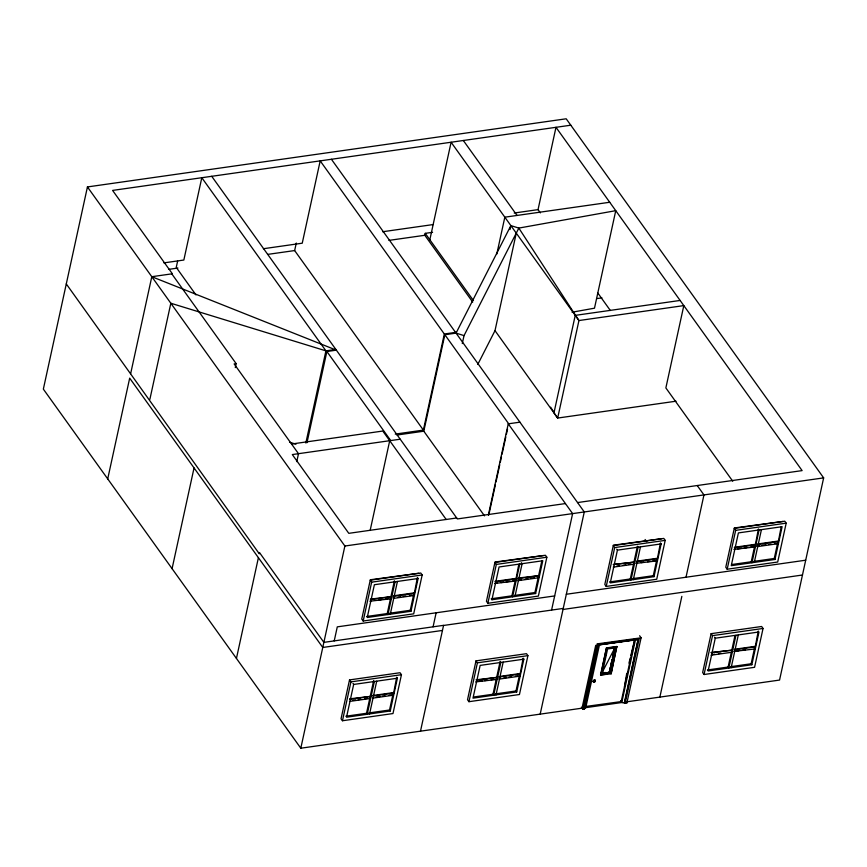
<?xml version="1.0" encoding="UTF-8"?>
<svg xmlns="http://www.w3.org/2000/svg" width="867" height="867" viewBox="0 0 867 867"><rect width="100%" height="100%" fill="white"/><g stroke="black" fill="none" stroke-linecap="round" stroke-linejoin="round"><path stroke-width="1.3" d="M593.928 681.993L594.946 680.248L595.326 681.321M595.434 680.866C594.253 678.688 594.643 683.445 593.266 681.614M595.315 680.953C593.429 683.629 595.239 678.243 593.18 681.245M593.884 680.4L593.787 681.993L593.884 680.4C592.053 682.979 596.16 682.296 595.141 680.357L594.339 681.917L594.719 680.194M594.014 681.375L594.058 681.993L594.448 680.205L594.058 681.993L594.448 680.205L594.404 680.801M593.787 681.993L593.884 681.224M624.511 686.458L626.743 673.388M613.186 656.568L614.941 646.652L614.389 649.188M610.26 667.319L609.425 671.947L612.189 659.299L610.736 665.087M594.48 681.245C593.732 683.348 595.358 679.435 594.48 680.812M625.866 701.945L779.563 680.064L823.65 477.88L566.194 118.79L87.437 186.936L43.35 389.12L300.806 748.21L583.177 708.014M107.714 478.887L129.682 378.153L322.762 647.465L442.452 630.439M130.646 373.699L151.801 276.703L172.36 273.777L112.591 190.415L570.789 125.206M177.616 261.151L176.25 267.404L195.975 294.921M149.872 399.351L170.832 303.244L325.927 350.853L335.854 349.444M172.078 568.665L194.045 467.931M235.282 367.586L236.149 363.631L171.785 273.853M395.254 434.107L423.378 430.097L294.65 250.563L296.286 243.042M236.442 658.432L258.399 557.698M296.763 461.612L298.497 453.69L234.133 363.912L236.149 363.631M305.834 443.004L325.927 350.853L201.805 177.713L183.847 260.035L163.874 262.885M306.994 442.701L326.881 351.503L336.363 350.16L151.801 276.703M300.806 748.21L344.882 546.015L87.437 186.936M334.228 640.897L337.285 626.863L554.674 595.922M472.699 302.063L424.819 235.282L425.242 233.342L432.579 232.302M429.837 239.758L451.1 142.242L578.939 320.541L557.676 418.057L676.032 401.204M370.144 530.463L389.716 440.707M349.52 679.912L341.045 718.776L342.465 720.748L392.979 713.552L401.454 674.689L400.045 672.727L349.52 679.912L350.929 681.885L342.465 720.748M363.175 621.021L371.65 582.158L370.242 580.196L420.755 573L422.164 574.973L413.7 613.836L363.175 621.021L361.767 619.049L370.328 579.763L418.707 573.293M352.967 683.467L353.671 684.442L346.529 717.215L390.248 710.994L397.389 678.222L396.685 677.246L393.217 695.215L372.539 698.163M423.378 430.097L444.327 334.001L320.194 160.872L302.247 243.194L263.405 248.721M484.501 515.865L423.8 431.202L444.847 334.716L456.053 333.123L464.029 335.605L518.834 228.086L615.754 210.67L594.491 308.186L572.057 312.218M395.081 581.779L387.939 614.54L387.235 613.554L394.377 580.792M369.873 601.221L390.919 598.772L391.375 596.659L370.328 599.108M374.371 681.505L367.229 714.267L366.513 713.281L373.666 680.519M349.509 701.436L370.198 698.499L370.664 696.374L349.618 698.835M393.369 595.835L393.26 598.436L413.938 595.499L417.395 577.52L418.1 578.506L410.958 611.268L367.24 617.488L374.381 584.726L418.1 578.506M397.422 581.443L390.28 614.204L389.576 613.229L410.254 610.281L410.958 611.268M376.712 681.169L369.57 713.931L368.854 712.945L389.532 710.008L390.248 710.994M462.295 343.538L464.029 335.605M410.254 610.281L413.581 595L413.938 595.499M389.532 710.008L392.87 694.727L393.217 695.215M496.791 254.085L504.832 217.184L609.718 202.26M510.013 229.549L510.869 225.604L518.834 228.086L578.939 320.541L683.814 305.607L665.867 387.928L732.756 481.228M477.782 364.422L495.003 330.641L516.266 233.125M433.077 626.83L436.134 612.796M420.495 731.174L443.568 625.335L323.879 642.371L259.515 552.604L259.266 553.764L66.282 283.932M540.369 212.892L538.039 209.63L555.985 127.308L802.116 470.608L577.552 502.567M488.37 515.031L508.257 423.833L519.907 422.175M488.804 514.976L495.436 484.566M496.011 481.933L499.76 464.745M500.335 462.1L501.484 456.811M502.058 454.167L505.808 436.99M506.382 434.345L507.542 429.057M487.861 603.28L496.325 564.417L494.916 562.445L545.441 555.259L546.849 557.221L538.374 596.084L487.861 603.28L486.441 601.308L495.014 562.022L543.381 555.552M475.994 660.871L467.519 699.734L468.928 701.696L519.452 694.51L527.916 655.647L526.507 653.675L475.994 660.871L477.403 662.832L468.928 701.696M491.925 599.747L499.067 566.975L542.785 560.754L535.633 593.527L491.925 599.747L491.221 598.761L511.909 595.813L512.614 596.799L519.767 564.038M511.909 595.813L515.247 580.532L512.657 580.901M497.138 583.112L494.548 583.48L515.594 581.031L518.78 564.33M492.987 694.239L500.129 661.467L500.833 662.453L493.691 695.226L492.987 694.239L473.588 697.003M518.043 578.083L517.935 580.695L538.613 577.747L539.079 575.634L519.344 577.899M475.625 681.906L496.672 679.446L497.127 677.333L476.081 679.793M499.121 676.509L499.013 679.121L519.691 676.173L523.148 658.194L523.852 659.18L516.71 691.942L472.992 698.163L480.145 665.401L523.852 659.18M503.174 662.117L496.032 694.89L495.328 693.903L516.006 690.966L516.71 691.942M535.633 593.527L534.928 592.54L541.799 561.057M516.006 690.966L519.333 675.686L519.691 676.173M551.585 610.086L572.621 513.6L508.257 423.833M540.184 714.137L584.271 511.942L331.411 159.268M606.217 586.428L614.692 547.576L613.272 545.603L663.797 538.418L665.206 540.379L656.731 579.243L606.217 586.428L604.808 584.466L613.37 545.17L661.738 538.71M582.028 708.187L595.727 645.319M608.948 642.902L598.046 644.365L584.152 709.087L582.862 709.347L597.135 643.878L641.092 637.819L626.819 703.278L625.161 703.115L639.217 638.686L636.562 639.055M616.719 549.147L617.423 550.133L610.281 582.895L654 576.674L661.142 543.912L660.437 542.926L656.98 560.906L635.944 563.355M584.596 708.707L598.295 644.376L584.596 708.707L584 708.794M585.821 707.353L599.455 644.864L635.641 639.9A3.522 2.558 -39.5 0 0 636.335 639.803A3.988 2.894 -39.4 0 0 637.31 639.445M593.169 681.473L593.451 681.971L593.418 680.779L593.223 681.668L594.816 680.335M594.87 681.625L595.141 680.357M595.076 681.419L595.271 680.519M600.549 674.992L606.456 647.909L616.827 646.479L611.127 673.843L600.549 674.992L607.03 674.092M600.755 675.274L606.456 647.909M604.667 659.592L605.773 654.531M602.088 674.233L607.604 648.939L615.765 647.812L610.249 673.106L602.088 674.233L601.264 673.074M612.46 658.031L613.836 651.713M602.251 672.293L615.256 647.085L609.739 672.38L601.33 673.063M630.276 578.972L637.418 546.21L638.123 547.185L630.981 579.958L630.276 578.972L609.577 581.92M613.262 567.126L633.95 564.179L634.416 562.065L613.37 564.525L634.416 562.065M616.827 646.479L611.127 673.843M640.464 546.86L633.322 579.622L632.617 578.636M625.161 703.115L624.305 702.834A2.753 1.593 12.3 0 1 621.802 702.378L635.424 639.9M624.305 702.834L638.264 638.86L624.565 703.202M654 576.674L653.295 575.699L656.622 560.418L656.98 560.906M659.874 697.101L681.841 596.366M686.014 577.238L703.961 494.916L697.241 485.542M711.113 633.669L702.649 672.532L704.058 674.504L754.572 667.308L763.047 628.456L761.638 626.483L711.113 633.669L712.533 635.641L704.058 674.504M727.185 569.218L735.66 530.355L734.251 528.382L784.776 521.197L786.185 523.159L777.71 562.022L727.185 569.218L725.777 567.246L734.349 527.96L782.717 521.49M715.264 638.21L708.122 670.971L751.841 664.751L758.983 631.978L715.264 638.21L714.56 637.223M735.964 635.262L728.822 668.024L728.117 667.037L734.978 635.554M754.929 546.969L758.387 528.989L759.091 529.975L751.949 562.737L751.245 561.751L754.583 546.47L754.929 546.969L733.883 549.418M711.103 655.203L731.791 652.255L732.257 650.142L711.211 652.591L732.257 650.142M757.379 544.021L757.27 546.633L777.948 543.685L781.134 526.995M738.305 634.926L731.163 667.688L730.458 666.712L751.136 663.764L751.841 664.751M761.432 529.639L754.29 562.401L753.586 561.426L774.264 558.478L774.968 559.464L731.26 565.685L738.402 532.912L782.121 526.692L774.968 559.464M751.136 663.764L754.463 648.483M733.785 651.431L754.821 648.971L758.278 631.003M774.264 558.478L777.601 543.197L775.011 543.566M628.965 663.136L630.201 658.075M630.818 655.539L634.839 639.087L621.216 701.576L585.247 706.54M612.481 658.14L615.256 647.085M593.895 681.137L594.155 680.27L594.318 680.801M594.307 680.237L594.058 680.855L594.448 680.205M594.87 680.443L594.61 681.798L594.188 681.224M456.053 333.123L510.869 225.604M594.556 681.159L594.599 681.679M599.422 644.896L599.335 644.929A3.761 0.618 45.5 0 1 599.097 644.864A4.032 0.661 45.3 0 1 598.869 644.745M601.633 673.496L605.372 672.51L603.345 672.781M382.618 231.749L433.153 224.564M514.207 213.022L538.039 209.63M267.86 254.367L294.65 250.563M168.556 269.377L177.941 268.044M388.915 240.387L424.819 235.282M596.626 298.606L601.936 297.858M444.327 334.001L456.486 332.267M680.118 300.448L575.233 315.371L553.97 412.887L557.676 418.057L495.003 330.641M291.572 444.023L382.791 431.04L446.191 519.474M397.021 435.017L423.8 431.202M400.218 439.211L292.309 454.568L348.794 533.335L456.692 517.978M565.425 503.564L457.375 518.932L211.721 176.304M344.882 546.015L823.65 477.88M371.65 582.158L422.164 574.973M496.325 564.417L546.849 557.221M614.692 547.576L665.206 540.379M735.66 530.355L786.185 523.159M617.423 550.133L661.142 543.912M394.658 595.651L414.047 592.887M495.014 581.367L515.702 578.419M636.411 561.242L657.088 558.305M734.338 547.305L755.038 544.357M758.668 543.837L778.057 541.084M370.686 599.606L391.375 596.659M393.716 596.323L414.393 593.375M495.36 581.855L516.06 578.907M518.401 578.582L539.079 575.634M636.757 561.729L657.435 558.792M734.696 547.792L755.395 544.855M757.736 544.519L778.414 541.572M378.922 599.931L381.513 599.563M385.392 599.01L387.983 598.642M398.072 597.211L400.662 596.843M403.242 596.474L405.832 596.106M409.712 595.553L412.291 595.185M501.018 582.559L503.608 582.191M506.187 581.822L510.067 581.269M518.878 580.012L521.468 579.655M525.337 579.102L527.927 578.733M530.506 578.365L534.386 577.812M616.784 566.086L619.374 565.717M623.254 565.165L625.844 564.796M628.434 564.428L631.013 564.059M641.114 562.618L643.693 562.249M647.573 561.697L650.163 561.339M652.743 560.971L655.333 560.602M737.763 548.865L741.643 548.312M744.233 547.944L746.812 547.576M750.703 547.023L753.282 546.654M756.924 546.145L759.503 545.777M762.093 545.408L765.962 544.855M768.552 544.487L771.131 544.118M366.535 616.502L387.235 613.554M534.928 592.54L514.25 595.477L514.955 596.463L522.107 563.702L521.403 562.716M633.907 578.452L653.295 575.699M731.846 564.515L751.245 561.751M566.324 594.263L805.703 560.201M443.536 625.465L563.236 608.428M802.474 575.005L563.008 609.468M598.371 644.94L636.649 639.499M477.403 662.832L527.916 655.647M350.929 681.885L401.454 674.689M353.671 684.442L397.389 678.222M712.533 635.641L763.047 628.456M500.411 676.325L519.799 673.561M476.438 680.281L497.127 677.333M499.468 676.997L520.146 674.06M372.647 695.551L393.325 692.614M349.965 699.322L370.664 696.374M373.005 696.049L393.683 693.101M479.505 681.354L482.085 680.985M484.675 680.617L487.265 680.248M491.145 679.695L493.735 679.327M503.825 677.886L506.415 677.517M508.994 677.149L511.584 676.78M515.464 676.227L518.043 675.87M353.032 700.395L355.622 700.027M358.212 699.658L360.791 699.29M364.671 698.737L367.261 698.368M376.072 697.122L379.941 696.569M382.531 696.201L385.111 695.833M388.99 695.28L391.581 694.911M734.241 649.318L754.929 646.37M734.598 649.806L755.276 646.858M712.045 654.52L714.625 654.152M718.505 653.599L721.095 653.23M736.365 651.063L738.955 650.694M742.835 650.142L745.414 649.773M345.825 716.229L366.513 713.281M707.418 669.985L728.117 667.037M584.781 707.786L622.213 702.465M611.322 642.534L634.265 639.413M598.544 644.734L638.513 639.217M606.662 648.202L617.033 646.771M603.237 673.074L604.667 673.074M289.567 442.224L295.983 444.197M597.807 292.992L610.357 310.516M463.325 140.497L517.057 215.439M645.102 539.491L646.674 541.68M425.242 233.342L473.447 300.578M444.847 334.716L508.691 423.768M326.881 351.503L390.724 440.555M639.608 635.739L641.092 637.819M609.122 671.513L610.249 673.106M620.599 700.709L621.791 702.389M581.378 707.266L582.862 709.347M550.61 407.176L553.547 411.706M585.81 707.353A2.731 1.582 12.3 0 1 584.347 708.361"/></g></svg>
